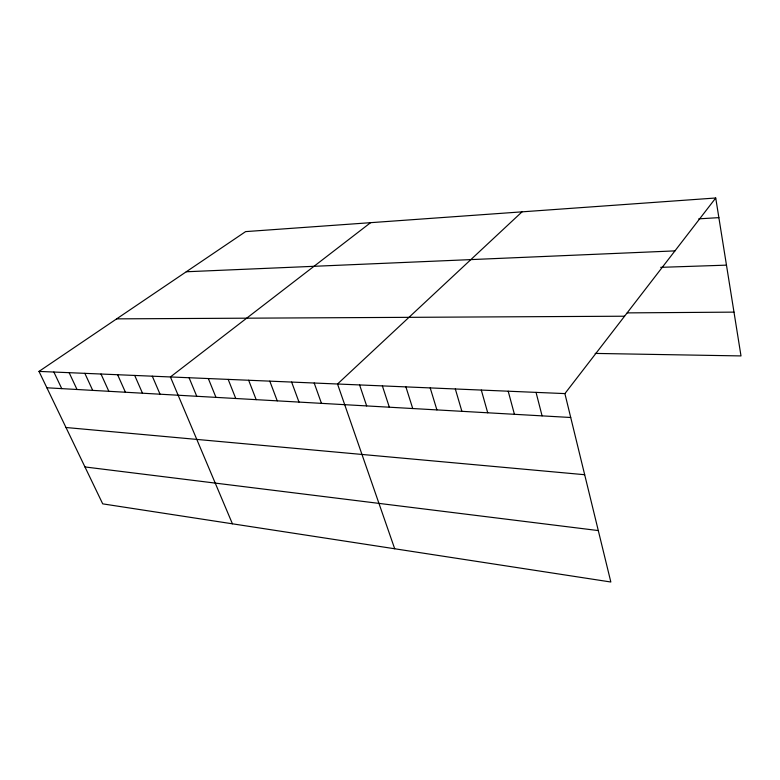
<?xml version="1.0" encoding="UTF-8"?>
<svg xmlns="http://www.w3.org/2000/svg" width="780" height="780" viewBox="0 0 780 780"><rect width="100%" height="100%" fill="white"/><g stroke="black" fill="none" stroke-linecap="round" stroke-linejoin="round"><path stroke-width="1.17" d="M564.895 393.598L715.728 197.993L245.612 231.611L39 371.407L102.716 503.86L610.837 582.007L564.895 393.598L39 371.407M522.054 211.838L337.526 384.004L394.7 548.769M370.607 222.671L170.42 376.954L232.421 523.809M698.743 218.849L718.867 217.639M186.274 271.762L674.944 250.887M660.67 267.345L726.472 265.142M627.227 312.887L733.99 312.127M116.649 318.864L624.566 316.212M595.159 353.418L741 355.924L715.728 197.993M46.878 387.787L570.716 417.495M65.988 427.508L584.678 474.718M84.962 466.947L598.299 530.575M53.869 372.031L61.747 388.625M69.147 372.674L77.015 389.493M84.854 373.337L92.703 390.38M101 374.02L108.829 391.297M117.614 374.722L125.424 392.243M134.706 375.443L142.486 393.208M152.295 376.184L160.046 394.202M189.082 377.735L196.765 396.289M208.328 378.553L215.963 397.371M228.179 379.392L235.755 398.492M248.654 380.25L256.171 399.652M269.802 381.147L277.241 400.852M291.632 382.063L298.994 402.08M314.194 383.019L321.467 403.357M359.599 384.94L366.668 405.922M382.375 385.895L389.337 407.209M405.902 386.89L412.737 408.535M430.199 387.913L436.907 409.9M455.325 388.976L461.887 411.323M481.309 390.078L487.715 412.786M508.199 391.209L514.429 414.297M536.045 392.379L542.081 415.867"/></g></svg>
